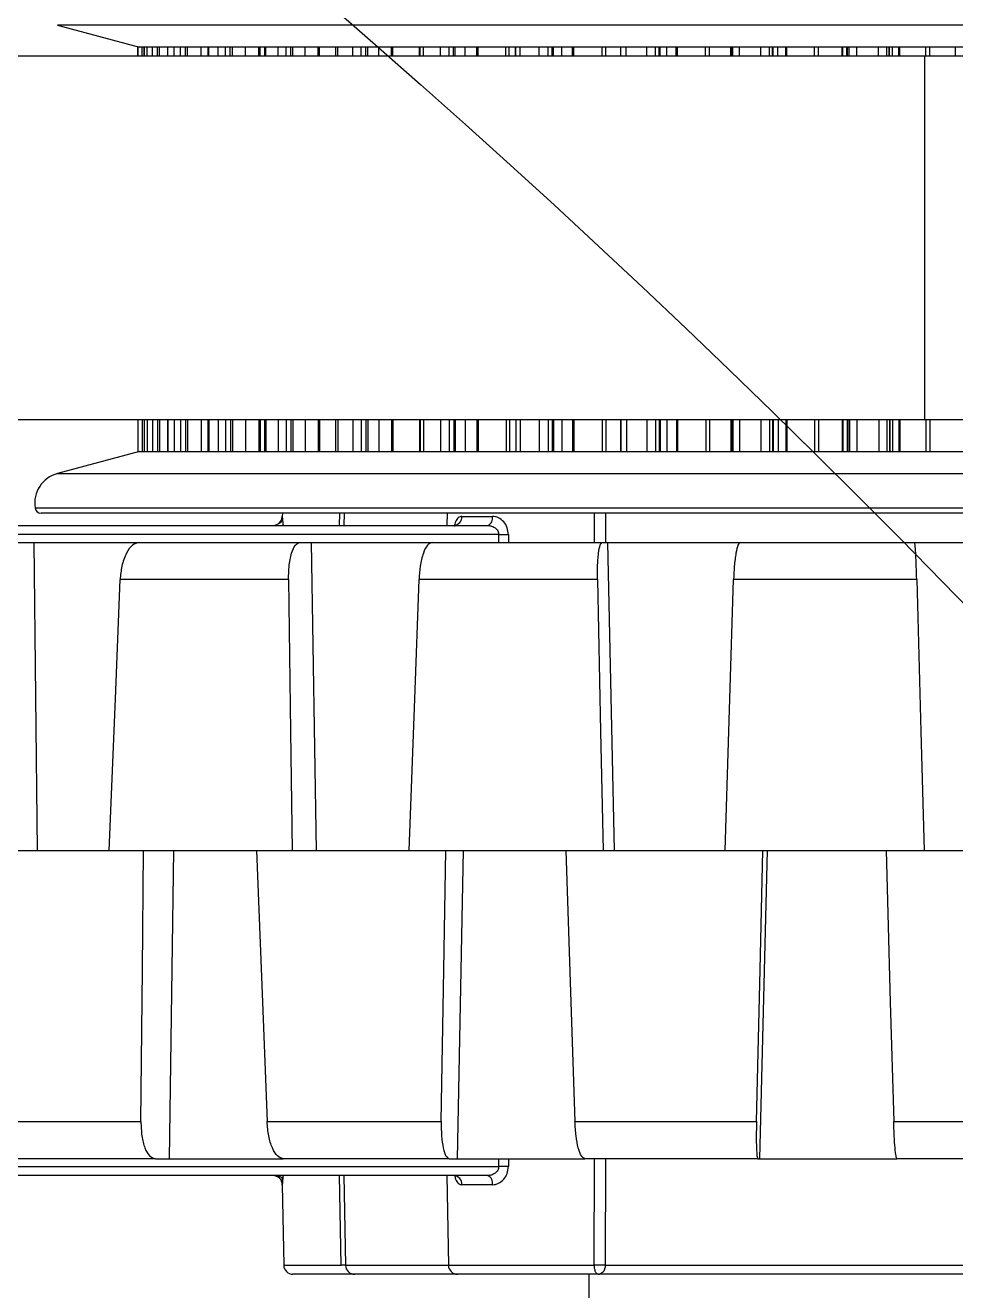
# Model space of a CAD drawing. Header units: inches. Extents: x 0 to 11, y 0 to 8.4.
# Drawn here: x 4.9812 to 5.1069, y 6.5711 to 6.7422 of the extents above; entities that cross this region are included whole.
import ezdxf

# ---------------------------------------------------------------- set-up
doc = ezdxf.new("R2010")
doc.units = ezdxf.units.IN
doc.header["$MEASUREMENT"] = 0
doc.layers.add('OBJ', color=50, linetype='Continuous')

msp = doc.modelspace()

# ---------------------------------------------------------------- linework, layer by layer
at = {"color": 7, "linetype": 'Continuous', "lineweight": 25}
for p, q in [((4.985518927716034, 6.742213996314884), (4.996586827808929, 6.739248361423085)), ((5.219613185011964, 6.742213996314884), (4.985518927716034, 6.742213996314884)), ((5.102747980478065, 6.738062993969019), (4.493569369830723, 6.738062993969021)), ((4.996386140310604, 6.739248361423085), (4.996386140310604, 6.738062993969019)), ((4.996592099204592, 6.739248361423085), (4.996386790932139, 6.739248361423085)), ((4.996386790932139, 6.738062993969019), (4.996386790932139, 6.739248361423085)), ((4.997224326521178, 6.739248361423085), (4.996592099204592, 6.739248361423085)), ((4.996964282934155, 6.738062993969019), (4.996964282934155, 6.739248361423085)), ((4.997224326521179, 6.739248361423085), (4.997224326521179, 6.738062993969019)), ((4.99723438968747, 6.739248361423085), (4.997224326521179, 6.739248361423085)), ((4.997646717756113, 6.739248361423085), (4.99723438968747, 6.739248361423085)), ((4.99723438968747, 6.738062993969019), (4.99723438968747, 6.739248361423085)), ((4.997952655236693, 6.739248361423085), (4.997646717756113, 6.739248361423085)), ((4.997646717756113, 6.738062993969019), (4.997646717756113, 6.739248361423085)), ((5.000448160328385, 6.739248361423085), (4.997952655236693, 6.739248361423085)), ((4.998376488423256, 6.738062993969019), (4.998376488423256, 6.739248361423085)), ((4.999015555322453, 6.738062993969019), (4.999015555322453, 6.739248361423085)), ((4.999311186055074, 6.738062993969019), (4.999311186055074, 6.739248361423085)), ((5.000392578948085, 6.739248361423085), (5.000392578948085, 6.738062993969019)), ((5.000440679785035, 6.739248361423085), (5.000392578948085, 6.739248361423085)), ((5.001286708151175, 6.739248361423085), (5.000440679785035, 6.739248361423085)), ((5.000440679785035, 6.738062993969019), (5.000440679785035, 6.739248361423085)), ((5.001686440702113, 6.739248361423085), (5.001286708151175, 6.739248361423085)), ((5.001286708151175, 6.738062993969019), (5.001286708151175, 6.739248361423085)), ((5.005864648963062, 6.739248361423085), (5.001686440702113, 6.739248361423085)), ((5.002152455612653, 6.738062993969019), (5.002152455612653, 6.739248361423085)), ((5.002813245140262, 6.738062993969019), (5.002813245140262, 6.739248361423085)), ((5.00310361973746, 6.738062993969019), (5.00310361973746, 6.739248361423085)), ((5.00491927677855, 6.738062993969019), (5.00491927677855, 6.739248361423085)), ((5.005850987107504, 6.739248361423085), (5.005850987107504, 6.738062993969019)), ((5.005964620958843, 6.739248361423085), (5.005850987107504, 6.739248361423085)), ((5.007225450746803, 6.739248361423085), (5.005964620958843, 6.739248361423085)), ((5.005964620958843, 6.738062993969019), (5.005964620958843, 6.739248361423085)), ((5.007710049003448, 6.739248361423085), (5.007225450746803, 6.739248361423085)), ((5.007225450746803, 6.738062993969019), (5.007225450746803, 6.739248361423085)), ((5.013477626165389, 6.739248361423085), (5.007710049003448, 6.739248361423085)), ((5.008207835634929, 6.738062993969019), (5.008207835634929, 6.739248361423085)), ((5.008875586844825, 6.738062993969019), (5.008875586844825, 6.739248361423085)), ((5.009154218817931, 6.738062993969019), (5.009154218817931, 6.739248361423085)), ((5.010906396186943, 6.738062993969019), (5.010906396186943, 6.739248361423085)), ((5.012715749006665, 6.738062993969019), (5.012715749006665, 6.739248361423085)), ((5.012900540740204, 6.738062993969019), (5.012900540740204, 6.739248361423085)), ((5.013477619180903, 6.739248361423085), (5.013477619180903, 6.738062993969019)), ((5.013682817491113, 6.739248361423085), (5.013477626165389, 6.739248361423085)), ((5.015330283846887, 6.739248361423085), (5.013682817491113, 6.739248361423085)), ((5.013682817491113, 6.738062993969019), (5.013682817491113, 6.739248361423085)), ((5.015888922684961, 6.739248361423085), (5.015330283846887, 6.739248361423085)), ((5.015330283846887, 6.738062993969019), (5.015330283846887, 6.739248361423085)), ((5.023117030604729, 6.739248361423085), (5.015888922684961, 6.739248361423085)), ((5.016407361306603, 6.738062993969019), (5.016407361306603, 6.739248361423085)), ((5.017067157740184, 6.738062993969019), (5.017067157740184, 6.739248361423085)), ((5.017327822911342, 6.738062993969019), (5.017327822911342, 6.739248361423085)), ((5.01897737986124, 6.738062993969019), (5.01897737986124, 6.739248361423085)), ((5.020754235236191, 6.738062993969019), (5.020754235236191, 6.739248361423085)), ((5.020942824093511, 6.738062993969019), (5.020942824093511, 6.739248361423085)), ((5.023102108810392, 6.739248361423085), (5.023102108810392, 6.738062993969019)), ((5.023422857625249, 6.739248361423085), (5.023117030604729, 6.739248361423085)), ((5.025420158872805, 6.739248361423085), (5.023422857625249, 6.739248361423085)), ((5.023422857625249, 6.738062993969019), (5.023422857625249, 6.739248361423085)), ((5.026040359223789, 6.739248361423085), (5.025420158872805, 6.739248361423085)), ((5.025420158872805, 6.738062993969019), (5.025420158872805, 6.739248361423085)), ((5.034567533914544, 6.739248361423086), (5.026040359223789, 6.739248361423085)), ((5.026567868773478, 6.738062993969019), (5.026567868773478, 6.739248361423085)), ((5.027204971668696, 6.738062993969019), (5.027204971668696, 6.739248361423085)), ((5.027441847208719, 6.738062993969019), (5.027441847208719, 6.739248361423085)), ((5.028951935363054, 6.738062993969019), (5.028951935363054, 6.739248361423085)), ((5.030656601280325, 6.738062993969019), (5.030656601280325, 6.739248361423085)), ((5.030844774497984, 6.738062993969019), (5.030844774497984, 6.739248361423085)), ((5.034440574230013, 6.738062993969019), (5.034440574230013, 6.739248361423085)), ((5.034509460801638, 6.739248361423086), (5.034509460801638, 6.738062993969019)), ((5.034967164959584, 6.739248361423086), (5.034567533914544, 6.739248361423086)), ((5.037269684689495, 6.739248361423086), (5.034967164959584, 6.739248361423086)), ((5.034967164959584, 6.738062993969019), (5.034967164959584, 6.739248361423086)), ((5.037937592302395, 6.739248361423086), (5.037269684689495, 6.739248361423086)), ((5.037269684689495, 6.738062993969019), (5.037269684689495, 6.739248361423086)), ((5.04757335077228, 6.739248361423086), (5.037937592302395, 6.739248361423086)), ((5.038462389088477, 6.738062993969019), (5.038462389088477, 6.739248361423086)), ((5.039062566619435, 6.738062993969019), (5.039062566619435, 6.739248361423086)), ((5.039270361120184, 6.738062993969019), (5.039270361120184, 6.739248361423086)), ((5.040607247604932, 6.738062993969019), (5.040607247604932, 6.739248361423085)), ((5.042201644644805, 6.738062993969019), (5.042201644644805, 6.739248361423085)), ((5.042385198744071, 6.738062993969019), (5.042385198744071, 6.739248361423085)), ((5.046135406579479, 6.738062993969019), (5.046135406579479, 6.739248361423085)), ((5.046586622984829, 6.738062993969019), (5.046586622984829, 6.739248361423085)), ((5.047444081317757, 6.739248361423086), (5.047444081317757, 6.738062993969019)), ((5.047445697522249, 6.738062993969019), (5.047445697522249, 6.739248361423086)), ((5.048057858744665, 6.739248361423086), (5.04757335077228, 6.739248361423086)), ((5.050614162470962, 6.739248361423086), (5.048057858744665, 6.739248361423086)), ((5.048057858744665, 6.738062993969019), (5.048057858744665, 6.739248361423086)), ((5.051314857393391, 6.739248361423086), (5.050614162470962, 6.739248361423086)), ((5.050614162470962, 6.738062993969019), (5.050614162470962, 6.739248361423086)), ((5.061843952720801, 6.739248361423086), (5.051314857393391, 6.739248361423086)), ((5.051825218322864, 6.738062993969019), (5.051825218322864, 6.739248361423086)), ((5.052375063515285, 6.738062993969019), (5.052375063515285, 6.739248361423086)), ((5.052549135190984, 6.738062993969019), (5.052549135190984, 6.739248361423086)), ((5.053682956171214, 6.738062993969019), (5.053682956171214, 6.739248361423086)), ((5.055131468138481, 6.738062993969019), (5.055131468138481, 6.739248361423086)), ((5.055306302824088, 6.738062993969019), (5.055306302824088, 6.739248361423086)), ((5.059127145316865, 6.738062993969019), (5.059127145316865, 6.739248361423085)), ((5.059620194261591, 6.738062993969019), (5.059620194261591, 6.739248361423085)), ((5.061599153266272, 6.739248361423086), (5.061599153266272, 6.738062993969019)), ((5.06164137458605, 6.738062993969019), (5.06164137458605, 6.739248361423086)), ((5.062402514513052, 6.739248361423086), (5.061843952720801, 6.739248361423086)), ((5.065155498634655, 6.739248361423086), (5.062402514513052, 6.739248361423086)), ((5.062402514513052, 6.738062993969019), (5.062402514513052, 6.739248361423086)), ((5.065873328499912, 6.739248361423086), (5.065155498634655, 6.739248361423086)), ((5.065155498634655, 6.738062993969019), (5.065155498634655, 6.739248361423086)), ((5.077060558094035, 6.739248361423086), (5.065873328499912, 6.739248361423086)), ((5.066357852952957, 6.738062993969019), (5.066357852952957, 6.739248361423086)), ((5.066845083173833, 6.738062993969019), (5.066845083173833, 6.739248361423086)), ((5.06698154355089, 6.738062993969019), (5.06698154355089, 6.739248361423086)), ((5.067886971339487, 6.738062993969019), (5.067886971339487, 6.739248361423086)), ((5.069157240870394, 6.738062993969019), (5.069157240870394, 6.739248361423086)), ((5.069319450624373, 6.738062993969019), (5.069319450624373, 6.739248361423086)), ((5.073125576466981, 6.738062993969019), (5.073125576466981, 6.739248361423085)), ((5.073649444052398, 6.738062993969019), (5.073649444052398, 6.739248361423085)), ((5.076526598617682, 6.738062993969019), (5.076526598617682, 6.739248361423086)), ((5.07660251049344, 6.738062993969019), (5.07660251049344, 6.739248361423086)), ((5.076655694318911, 6.738062993969019), (5.076655694318911, 6.739248361423086)), ((5.076787580335345, 6.738062993969019), (5.076787580335345, 6.739248361423086)), ((5.077680696358711, 6.739248361423086), (5.077060558094035, 6.739248361423086)), ((5.080568863759512, 6.739248361423086), (5.077680696358711, 6.739248361423086)), ((5.077680696358711, 6.738062993969019), (5.077680696358711, 6.739248361423086)), ((5.081287793434583, 6.739248361423086), (5.080568863759512, 6.739248361423086)), ((5.080568863759512, 6.738062993969019), (5.080568863759512, 6.739248361423086)), ((5.09288325307263, 6.739248361423086), (5.081287793434583, 6.739248361423086)), ((5.081735657935573, 6.738062993969019), (5.081735657935573, 6.739248361423086)), ((5.082149389266893, 6.738062993969019), (5.082149389266893, 6.739248361423086)), ((5.08224519004598, 6.738062993969019), (5.08224519004598, 6.739248361423086)), ((5.082901998882321, 6.738062993969019), (5.082901998882321, 6.739248361423086)), ((5.083965650254605, 6.738062993969019), (5.083965650254605, 6.739248361423085)), ((5.084111611579094, 6.738062993969019), (5.084111611579094, 6.739248361423085)), ((5.087817998209644, 6.738062993969019), (5.087817998209644, 6.739248361423085)), ((5.088360982099559, 6.738062993969019), (5.088360982099559, 6.739248361423085)), ((5.091581753579733, 6.738062993969019), (5.091581753579733, 6.739248361423085)), ((5.091682603114295, 6.738062993969019), (5.091682603114295, 6.739248361423085)), ((5.092231449354484, 6.738062993969019), (5.092231449354484, 6.739248361423085)), ((5.092315073095299, 6.738062993969019), (5.092315073095299, 6.739248361423086)), ((5.092317996659832, 6.738062993969019), (5.092317996659832, 6.739248361423086)), ((5.092545973562047, 6.738062993969019), (5.092545973562047, 6.739248361423086)), ((5.093551114945644, 6.739248361423086), (5.09288325307263, 6.739248361423086)), ((5.096509948738463, 6.739248361423086), (5.093551114945644, 6.739248361423086)), ((5.093551114945644, 6.738062993969019), (5.093551114945644, 6.739248361423086)), ((5.097213918522404, 6.739248361423086), (5.096509948738463, 6.739248361423086)), ((5.096509948738463, 6.738062993969019), (5.096509948738463, 6.739248361423086)), ((5.108958584796979, 6.739248361423085), (5.097213918522404, 6.739248361423086)), ((5.097615118518457, 6.738062993969019), (5.097615118518457, 6.739248361423086)), ((5.097946108885952, 6.738062993969019), (5.097946108885952, 6.739248361423085)), ((5.097999110035969, 6.738062993969019), (5.097999110035969, 6.739248361423085)), ((5.098392627895995, 6.738062993969019), (5.098392627895995, 6.739248361423085)), ((5.099225900895629, 6.738062993969019), (5.099225900895629, 6.739248361423085)), ((5.099352353255832, 6.738062993969019), (5.099352353255832, 6.739248361423085)), ((5.102747980478065, 6.688850395543823), (5.102747980478065, 6.738062993969019)), ((5.224067806709238, 6.738062993969018), (5.102747980478065, 6.738062993969019)), ((5.102876206121619, 6.738062993969019), (5.102876206121619, 6.739248361423085)), ((5.103426176953183, 6.738062993969019), (5.103426176953183, 6.739248361423085)), ((5.106918618635544, 6.738062993969019), (5.106918618635544, 6.739248361423085)), ((5.102747980478065, 6.688850395543823), (4.493569369830723, 6.688850395543824)), ((4.996386140042602, 6.688850395543823), (4.996386140042602, 6.684581694756418)), ((4.996386822502036, 6.688850395543823), (4.996386822502036, 6.684581694756418)), ((4.996964403950136, 6.688850395543823), (4.996964403950136, 6.684581694756418)), ((4.997225446800184, 6.688850395543823), (4.997225446800184, 6.684581694756418)), ((4.997235523419634, 6.688850395543823), (4.997235523419634, 6.684581694756418)), ((4.997648098484366, 6.688850395543823), (4.997648098484366, 6.684581694756418)), ((4.998377950368958, 6.688850395543823), (4.998377950368958, 6.684581694756418)), ((4.99901703352959, 6.688850395543823), (4.99901703352959, 6.684581694756418)), ((4.99931266315993, 6.688850395543823), (4.99931266315993, 6.684581694756418)), ((5.000395009724398, 6.688850395543823), (5.000395009724398, 6.684581694756418)), ((5.000443139748184, 6.688850395543823), (5.000443139748184, 6.684581694756418)), ((5.001289407188611, 6.688850395543823), (5.001289407188611, 6.684581694756418)), ((5.002155225824637, 6.688850395543823), (5.002155225824637, 6.684581694756418)), ((5.002816023432122, 6.688850395543823), (5.002816023432122, 6.684581694756418)), ((5.003106393238657, 6.688850395543823), (5.003106393238657, 6.684581694756418)), ((5.00492202592877, 6.688850395543823), (5.00492202592877, 6.684581694756418)), ((5.005854674075613, 6.688850395543823), (5.005854674075613, 6.684581694756418)), ((5.005968352195481, 6.688850395543823), (5.005968352195481, 6.684581694756418)), ((5.007229407795397, 6.688850395543823), (5.007229407795397, 6.684581694756418)), ((5.008211852225251, 6.688850395543823), (5.008211852225251, 6.684581694756418)), ((5.008879603152974, 6.688850395543823), (5.008879603152974, 6.684581694756418)), ((5.009158226754048, 6.688850395543823), (5.009158226754048, 6.684581694756418)), ((5.010910357315849, 6.688850395543823), (5.010910357315849, 6.684581694756418)), ((5.012719703204291, 6.688850395543823), (5.012719703204291, 6.684581694756418)), ((5.012904498240069, 6.688850395543823), (5.012904498240069, 6.684581694756418)), ((5.013482479974044, 6.688850395543823), (5.013482479974044, 6.684581694756418)), ((5.013687736645591, 6.688850395543823), (5.013687736645591, 6.684581694756418)), ((5.015335410506726, 6.688850395543823), (5.015335410506726, 6.684581694756418)), ((5.016412534545285, 6.688850395543823), (5.016412534545285, 6.684581694756418)), ((5.017072322340946, 6.688850395543823), (5.017072322340946, 6.684581694756418)), ((5.017332975745722, 6.688850395543823), (5.017332975745722, 6.684581694756418)), ((5.018982464477769, 6.688850395543823), (5.018982464477769, 6.684581694756418)), ((5.020759290349449, 6.688850395543823), (5.020759290349449, 6.684581694756418)), ((5.020947880158883, 6.688850395543823), (5.020947880158883, 6.684581694756418)), ((5.023108034840494, 6.688850395543823), (5.023108034840494, 6.684581694756418)), ((5.023428854805798, 6.688850395543823), (5.023428854805798, 6.684581694756418)), ((5.025426340616792, 6.688850395543823), (5.025426340616792, 6.684581694756418)), ((5.02657408309293, 6.688850395543823), (5.02657408309293, 6.684581694756418)), ((5.027211169187439, 6.688850395543823), (5.027211169187439, 6.684581694756418)), ((5.027448029829572, 6.688850395543823), (5.027448029829572, 6.684581694756418)), ((5.028958029879289, 6.688850395543823), (5.028958029879289, 6.684581694756418)), ((5.030662644380349, 6.688850395543823), (5.030662644380349, 6.684581694756418)), ((5.030850816178732, 6.688850395543823), (5.030850816178732, 6.684581694756418)), ((5.034446725543855, 6.688850395543823), (5.034446725543855, 6.684581694756418)), ((5.034516319684993, 6.688850395543823), (5.034516319684993, 6.684581694756418)), ((5.034974106193114, 6.688850395543823), (5.034974106193114, 6.684581694756418)), ((5.037276783421698, 6.688850395543823), (5.037276783421698, 6.684581694756418)), ((5.038469505665084, 6.688850395543823), (5.038469505665084, 6.684581694756418)), ((5.039069658607843, 6.688850395543823), (5.039069658607843, 6.684581694756418)), ((5.039277435411989, 6.688850395543823), (5.039277435411989, 6.684581694756418)), ((5.040614215873463, 6.688850395543823), (5.040614215873463, 6.684581694756418)), ((5.042208540732742, 6.688850395543823), (5.042208540732742, 6.684581694756418)), ((5.042392091073041, 6.688850395543823), (5.042392091073041, 6.684581694756418)), ((5.046142362304179, 6.688850395543823), (5.046142362304179, 6.684581694756418)), ((5.046593605121767, 6.688850395543823), (5.046593605121767, 6.684581694756418)), ((5.047451716256607, 6.688850395543823), (5.047451716256607, 6.684581694756418)), ((5.047453339942532, 6.688850395543823), (5.047453339942532, 6.684581694756418)), ((5.048065588969502, 6.688850395543823), (5.048065588969502, 6.684581694756418)), ((5.050622019611448, 6.688850395543823), (5.050622019611448, 6.684581694756418)), ((5.051833078178079, 6.688850395543823), (5.051833078178079, 6.684581694756418)), ((5.05238289154407, 6.688850395543823), (5.05238289154407, 6.684581694756418)), ((5.052556943119765, 6.688850395543823), (5.052556943119765, 6.684581694756418)), ((5.053690642526451, 6.688850395543823), (5.053690642526451, 6.684581694756418)), ((5.055139063161135, 6.688850395543823), (5.055139063161135, 6.684581694756418)), ((5.055313891832056, 6.688850395543823), (5.055313891832056, 6.684581694756418)), ((5.059134750067039, 6.688850395543823), (5.059134750067039, 6.684581694756418)), ((5.059627819480516, 6.688850395543823), (5.059627819480516, 6.684581694756418)), ((5.061607382591343, 6.688850395543823), (5.061607382591343, 6.684581694756418)), ((5.061649641955484, 6.688850395543823), (5.061649641955484, 6.684581694756418)), ((5.062410861042761, 6.688850395543823), (5.062410861042761, 6.684581694756418)), ((5.065163938661902, 6.688850395543823), (5.065163938661902, 6.684581694756418)), ((5.066366280504615, 6.688850395543823), (5.066366280504615, 6.684581694756418)), ((5.066853472371781, 6.688850395543823), (5.066853472371781, 6.684581694756418)), ((5.066989910694432, 6.688850395543823), (5.066989910694432, 6.684581694756418)), ((5.067895204074969, 6.688850395543823), (5.067895204074969, 6.684581694756418)), ((5.069165365161521, 6.688850395543823), (5.069165365161521, 6.684581694756418)), ((5.069327566779452, 6.688850395543823), (5.069327566779452, 6.684581694756418)), ((5.073133660359091, 6.688850395543823), (5.073133660359091, 6.684581694756418)), ((5.073657542012532, 6.688850395543823), (5.073657542012532, 6.684581694756418)), ((5.076534908314668, 6.688850395543823), (5.076534908314668, 6.684581694756418)), ((5.076610834721029, 6.688850395543823), (5.076610834721029, 6.684581694756418)), ((5.076664346972581, 6.688850395543823), (5.076664346972581, 6.684581694756418)), ((5.076796287968572, 6.688850395543823), (5.076796287968572, 6.684581694756418)), ((5.077689472739622, 6.688850395543823), (5.077689472739622, 6.684581694756418)), ((5.080577698131272, 6.688850395543823), (5.080577698131272, 6.684581694756418)), ((5.081744464920108, 6.688850395543823), (5.081744464920108, 6.684581694756418)), ((5.082158152227198, 6.688850395543823), (5.082158152227198, 6.684581694756418)), ((5.082253929490139, 6.688850395543823), (5.082253929490139, 6.684581694756418)), ((5.082910594086354, 6.688850395543823), (5.082910594086354, 6.684581694756418)), ((5.083974122324979, 6.688850395543823), (5.083974122324979, 6.684581694756418)), ((5.084120073573805, 6.688850395543823), (5.084120073573805, 6.684581694756418)), ((5.08782638065691, 6.688850395543823), (5.08782638065691, 6.684581694756418)), ((5.088369371899866, 6.688850395543823), (5.088369371899866, 6.684581694756418)), ((5.091590316734461, 6.688850395543823), (5.091590316734461, 6.684581694756418)), ((5.091691179686977, 6.688850395543823), (5.091691179686977, 6.684581694756418)), ((5.092240170897129, 6.688850395543823), (5.092240170897129, 6.684581694756418)), ((5.092326897322539, 6.688850395543823), (5.092326897322539, 6.684581694756418)), ((5.092554926938941, 6.688850395543823), (5.092554926938941, 6.684581694756418)), ((5.093560125121924, 6.688850395543823), (5.093560125121924, 6.684581694756418)), ((5.096518980103481, 6.688850395543823), (5.096518980103481, 6.684581694756418)), ((5.097624108196404, 6.688850395543823), (5.097624108196404, 6.684581694756418)), ((5.097955049852573, 6.688850395543823), (5.097955049852573, 6.684581694756418)), ((5.098008026550016, 6.688850395543823), (5.098008026550016, 6.684581694756418)), ((5.098401393559938, 6.688850395543823), (5.098401393559938, 6.684581694756418)), ((5.099234531487213, 6.688850395543823), (5.099234531487213, 6.684581694756418)), ((5.099360972057212, 6.688850395543823), (5.099360972057212, 6.684581694756418)), ((5.224067806709238, 6.688850395543822), (5.102747980478065, 6.688850395543823)), ((5.102884699868035, 6.688850395543823), (5.102884699868035, 6.684581694756418)), ((5.103434671173403, 6.688850395543823), (5.103434671173403, 6.684581694756418)), ((4.996586827540925, 6.684581694756418), (4.98551892744803, 6.681616059864618)), ((4.996386822502036, 6.684581694756418), (4.996592188773389, 6.684581694756418)), ((4.996592188773389, 6.684581694756418), (4.997225446800184, 6.684581694756418)), ((4.997225446800184, 6.684581694756418), (4.997235523419634, 6.684581694756418)), ((4.997235523419634, 6.684581694756418), (4.997648098484366, 6.684581694756418)), ((4.997648098484366, 6.684581694756418), (4.997954090745638, 6.684581694756418)), ((4.997954090745638, 6.684581694756418), (5.000450559786069, 6.684581694756418)), ((5.000395009724398, 6.684581694756418), (5.000443139748184, 6.684581694756418)), ((5.000443139748184, 6.684581694756418), (5.001289407188611, 6.684581694756418)), ((5.001289407188611, 6.684581694756418), (5.00168919007832, 6.684581694756418)), ((5.00168919007832, 6.684581694756418), (5.005868320276768, 6.684581694756418)), ((5.005854674075613, 6.684581694756418), (5.005968352195481, 6.684581694756418)), ((5.005968352195481, 6.684581694756418), (5.007229407795397, 6.684581694756418)), ((5.007229407795397, 6.684581694756418), (5.00771405082441, 6.684581694756418)), ((5.00771405082441, 6.684581694756418), (5.013482487318047, 6.684581694756418)), ((5.013482487318047, 6.684581694756418), (5.013687736645591, 6.684581694756418)), ((5.013687736645591, 6.684581694756418), (5.015335410506726, 6.684581694756418)), ((5.015335410506726, 6.684581694756418), (5.015894087550623, 6.684581694756418)), ((5.015894087550623, 6.684581694756418), (5.023122973000236, 6.684581694756418)), ((5.023122973000236, 6.684581694756418), (5.023428854805798, 6.684581694756418)), ((5.023428854805798, 6.684581694756418), (5.025426340616792, 6.684581694756418)), ((5.025426340616792, 6.684581694756418), (5.026046571753598, 6.684581694756418)), ((5.026046571753598, 6.684581694756418), (5.034574424803616, 6.684581694756418)), ((5.034574424803616, 6.684581694756418), (5.034974106193114, 6.684581694756418)), ((5.034974106193114, 6.684581694756418), (5.037276783421698, 6.684581694756418)), ((5.037276783421698, 6.684581694756418), (5.037944713712718, 6.684581694756418)), ((5.037944713712718, 6.684581694756418), (5.047581036217856, 6.684581694756418)), ((5.047581036217856, 6.684581694756418), (5.048065588969502, 6.684581694756418)), ((5.048065588969502, 6.684581694756418), (5.050622019611448, 6.684581694756418)), ((5.050622019611448, 6.684581694756418), (5.051322728597702, 6.684581694756418)), ((5.051322728597702, 6.684581694756418), (5.06185226103674, 6.684581694756418)), ((5.06185226103674, 6.684581694756418), (5.062410861042761, 6.684581694756418)), ((5.062410861042761, 6.684581694756418), (5.065163938661902, 6.684581694756418)), ((5.065163938661902, 6.684581694756418), (5.065881773662523, 6.684581694756418)), ((5.065881773662523, 6.684581694756418), (5.077069303680302, 6.684581694756418)), ((5.077069303680302, 6.684581694756418), (5.077689472739622, 6.684581694756418)), ((5.077689472739622, 6.684581694756418), (5.080577698131272, 6.684581694756418)), ((5.080577698131272, 6.684581694756418), (5.081296623898534, 6.684581694756418)), ((5.081296623898534, 6.684581694756418), (5.092892240561291, 6.684581694756418)), ((5.092892240561291, 6.684581694756418), (5.093560125121924, 6.684581694756418)), ((5.093560125121924, 6.684581694756418), (5.096518980103481, 6.684581694756418)), ((5.096518980103481, 6.684581694756418), (5.097222937023733, 6.684581694756418)), ((5.097222937023733, 6.684581694756418), (5.108967613416403, 6.684581694756418)), ((4.98551892744803, 6.681616059864618), (5.222866685970506, 6.681616059864618)), ((4.98247966797875, 6.676954276215085), (5.225905945439785, 6.676954276215085)), ((5.2217705253874, 6.676248361423084), (4.983303202410192, 6.676248361423085)), ((5.015910939912503, 6.676248361423084), (5.015903273581285, 6.675809157601717)), ((5.023634965853145, 6.674581694756421), (5.023663626705138, 6.676248361423085)), ((5.024260027379941, 6.676248361423085), (5.024230935605059, 6.67458169475642)), ((5.038174912266528, 6.676248361423085), (5.038145820491647, 6.674581694756421)), ((5.040169606011497, 6.675809879248374), (5.044313772207633, 6.675809879248375)), ((5.058101868552594, 6.672290028089755), (5.058094979228032, 6.676248361423085)), ((5.059567371310862, 6.676248361423085), (5.059569869635275, 6.672290028089755)), ((4.975680232380767, 6.674581694756422), (5.043688268039032, 6.674581694756421)), ((5.045158930594932, 6.673353354347228), (4.976637473459928, 6.673353354347229)), ((5.045164096781865, 6.672290028089756), (5.045158930594932, 6.673353354347228)), ((5.04646969794663, 6.673353198429989), (5.046473876865257, 6.672290028089756)), ((4.980012510078423, 6.672290028089756), (4.982317990934274, 6.672290028089756)), ((4.982317990934274, 6.672290028089756), (4.982757719057866, 6.630623361423089)), ((4.982317990934274, 6.672290028089756), (4.996586212399053, 6.672290028089756)), ((4.996586212399053, 6.672290028089756), (5.018273707656985, 6.672290028089756)), ((5.018273707656985, 6.672290028089756), (5.019805053347258, 6.672290028089756)), ((5.019805053347258, 6.672290028089756), (5.020494933101035, 6.630623361423089)), ((5.019805053347258, 6.672290028089756), (5.036154497872497, 6.672290028089756)), ((5.036154497872497, 6.672290028089756), (5.059145513583087, 6.672290028089756)), ((5.059145513583087, 6.672290028089756), (5.059856194943883, 6.672290028089756)), ((5.059856194943883, 6.672290028089756), (5.060775264680622, 6.630623361423089)), ((5.059856194943883, 6.672290028089756), (5.077790092930899, 6.672290028089756)), ((5.077790092930899, 6.672290028089756), (5.101386058715797, 6.672290028089756)), ((5.101386058715797, 6.672290028089756), (5.120096344424835, 6.672290028089756)), ((5.016749136464751, 6.667263462968414), (4.993987205273836, 6.667263462968414)), ((5.058510226493689, 6.667263462968414), (5.0343801961979, 6.667263462968414)), ((5.101659358605978, 6.667263462968414), (5.076894407965466, 6.667263462968414)), ((4.977862685957818, 6.630623361423089), (4.992517623104787, 6.630623361423089)), ((4.992517623104787, 6.630623361423089), (4.99714577466457, 6.630623361423115)), ((4.99714577466457, 6.630623361423115), (5.012436780780389, 6.630623361423089)), ((5.000667577388072, 6.588956694756423), (5.001234538786046, 6.630623361423089)), ((5.012436780780389, 6.630623361423089), (5.01724355592196, 6.630623361423089)), ((5.01724355592196, 6.630623361423089), (5.033054257217127, 6.630623361423089)), ((5.033054257217127, 6.630623361423089), (5.038003073479222, 6.630623361423131)), ((5.038003073479222, 6.630623361423131), (5.054213140970116, 6.630623361423089)), ((5.039584771064236, 6.588956694756423), (5.040392318772328, 6.630623361423089)), ((5.054213140970116, 6.630623361423089), (5.05926633487283, 6.630623361423089)), ((5.05926633487283, 6.630623361423089), (5.075752400157942, 6.630623361423089)), ((5.075752400157942, 6.630623361423089), (5.080871513844448, 6.63062336142313)), ((5.080465047210231, 6.588956694756422), (5.08148864429997, 6.630623361423089)), ((5.080871513844448, 6.63062336142313), (5.097508108012396, 6.630623361423089)), ((5.097508108012396, 6.630623361423089), (5.102654181936559, 6.630623361423089)), ((5.102654181936559, 6.630623361423089), (5.119314690460278, 6.630623361423089)), ((4.974973261144924, 6.593983259877766), (4.996788350905524, 6.593983259877766)), ((5.013839880573621, 6.593983259877766), (5.037375421154458, 6.593983259877766)), ((5.055451827942164, 6.593983259877766), (5.079992703852245, 6.593983259877766)), ((5.09854474528642, 6.593983259877765), (5.1233452944295, 6.593983259877765)), ((4.976637473459927, 6.587893368498949), (5.045158930594932, 6.587893368498947)), ((4.998741836087966, 6.588956694756423), (4.977956488317333, 6.588956694756423)), ((4.998741836087966, 6.588956694756423), (5.000667577388072, 6.588956694756423)), ((5.000667577388072, 6.588956694756423), (5.016034887638099, 6.588956694756422)), ((5.03845947544915, 6.588956694756423), (5.016034887638099, 6.588956694756423)), ((5.03845947544915, 6.588956694756423), (5.039584771064236, 6.588956694756423)), ((5.039584771064236, 6.588956694756423), (5.056791920719784, 6.588956694756422)), ((5.045158930594932, 6.587893368498947), (5.045164112491121, 6.588956694756422)), ((5.046473856927963, 6.588956694756422), (5.046469697946629, 6.587893524416187)), ((5.080174388818, 6.588956694756422), (5.056791920719784, 6.588956694756423)), ((5.058076811457513, 6.574559879248374), (5.058101424570156, 6.588956694756422)), ((5.059570237203892, 6.588956694756422), (5.059560783003954, 6.574559879248374)), ((5.080174388818, 6.588956694756422), (5.080465047210231, 6.588956694756422)), ((5.080465047210231, 6.588956694756422), (5.098989205736251, 6.588956694756422)), ((5.122619089660572, 6.588956694756422), (5.098989205736251, 6.588956694756422)), ((5.043688268039032, 6.586665028089755), (4.975731819682501, 6.586665028089755)), ((5.023843132180722, 6.574559879248374), (5.023634956993437, 6.586665028089755)), ((5.024230935605059, 6.586665028089754), (5.024442231764051, 6.574559879248374)), ((5.038145820491646, 6.586665028089755), (5.038357116650639, 6.574559879248374)), ((5.015903273406174, 6.58543757527657), (5.016093144296615, 6.574559879248374)), ((5.044313772207633, 6.585436843597801), (5.040169606011496, 6.585436843597801)), ((5.016093144296615, 6.574559879248374), (5.023843132180722, 6.574559879248374)), ((5.024442231764051, 6.574559879248374), (5.038357116650639, 6.574559879248374)), ((5.038357116650639, 6.574559879248374), (5.058076811457513, 6.574559879248374)), ((5.059560783003954, 6.574559879248374), (5.114114223627905, 6.574559879248374)), ((5.025692041382998, 6.573331694756421), (5.017342953915561, 6.573331694756421)), ((5.039606926269585, 6.573331694756421), (5.025692041382998, 6.573331694756421)), ((5.058616627817621, 6.573331694756421), (5.039606926269585, 6.573331694756421)), ((5.057317806787843, 6.573331694756421), (5.057317806787843, 6.565519194756432)), ((5.058616627817621, 6.573331694756421), (5.058796888433391, 6.573349227870341)), ((5.115940520225498, 6.573331694756421), (5.058616627817621, 6.573331694756421))]:
    msp.add_line(p, q, dxfattribs=at)
at = {"color": 7, "linetype": 'Continuous', "lineweight": 25, "flags": 128}
for points in [[(5.014653478637574, 6.67458169475642), (5.014894666247938, 6.674605184047636), (5.015109187542555, 6.674667723394994)], [(4.992517623104787, 6.630623361423089), (4.993340351790607, 6.651141836045356), (4.993987205273836, 6.667263462968414)], [(5.016749136464751, 6.667263462968414), (5.01702585310915, 6.64674502398312), (5.01724355592196, 6.630623361423089)], [(5.033054257217127, 6.630623361423089), (5.033796625577406, 6.651141836045345), (5.0343801961979, 6.667263462968414)], [(5.058510226493689, 6.667263462968414), (5.058933573486092, 6.64674502398312), (5.05926633487283, 6.630623361423089)], [(5.075752400157942, 6.630623361423089), (5.07639185170571, 6.65114183604536), (5.076894407965466, 6.667263462968414)], [(5.101659358605978, 6.667263462968414), (5.102216472762242, 6.64674502398312), (5.102654181936559, 6.630623361423089)], [(4.996788350905524, 6.593983259877766), (4.996988309330262, 6.614501698997534), (4.99714577466457, 6.630623361423115)], [(5.012436780780389, 6.630623361423089), (5.01322231851843, 6.610104886664479), (5.013839880573621, 6.593983259877766)], [(5.037375421154458, 6.593983259877766), (5.037726790038944, 6.614501698997561), (5.038003073479222, 6.630623361423131)], [(5.054213140970116, 6.630623361423089), (5.054906690093431, 6.610104886664479), (5.055451827942164, 6.593983259877766)], [(5.079992703852245, 6.593983259877766), (5.080484807030725, 6.614501698997555), (5.080871513844448, 6.63062336142313)], [(5.097508108012396, 6.630623361423089), (5.098088595381826, 6.610104886664479), (5.09854474528642, 6.593983259877765)]]:
    msp.add_lwpolyline(points, dxfattribs=at)
at = {"color": 7, "linetype": 'Continuous', "lineweight": 25}
for centre, radius, start, end in [((4.986597340135957, 6.677591368921747), 0.004166666666666985, 104.9999999999986, 188.7951538196813), ((4.983303202410192, 6.677081694756418), 0.0008333333333334636, 188.7951538197333, 270.0000000000008), ((5.014653478444865, 6.675831694705265), 0.001250000000134919, 294.2135906305262, 359.0000023452379), ((5.039014198775237, 6.675734423429827), 0.00115786849950835, 275.4006123944974, 3.736491557878985), ((5.043231219398031, 6.675587840122938), 0.001105089118036963, 294.4302591487162, 11.59100778886937), ((5.045820440622427, 6.724856380008504), 0.05150727373665333, 269.2641277250636, 270.7222414811876), ((5.04582044062246, 6.536390342844872), 0.05150727372945389, 89.27775851875074, 90.73587227507659), ((5.014653478543963, 6.58541502818955), 0.001249999900203492, 0.9999955048328368, 89.99999570921257), ((5.039014198775237, 6.585512299416347), 0.001157868499510034, 356.2635084421628, 84.5993876055117), ((5.043231219398028, 6.585658882723236), 0.001105089118039682, 348.4089922112495, 65.56974085119687), ((5.017342953915561, 6.574581694756421), 0.001250000000000223, 180.9999999999845, 270.0000000000008), ((5.024566852476937, 6.526659125647672), 0.04790622054161997, 90.14915712460592, 90.86560149103134), ((5.025692041382998, 6.574581694756421), 0.001250000000001111, 180.9999999999838, 270.0000000000008), ((5.039606926269585, 6.574581694756421), 0.001250000000000223, 180.9999999999845, 270.0000000000008), ((5.058818797230733, 6.52364819186943), 0.05091709393375669, 89.16503172593627, 90.83496827406273)]:
    msp.add_arc(centre, radius, start, end, dxfattribs=at)
for points, knots in [([(5.015931356622406, 6.675626924138105), (5.015919563978752, 6.675507809951896), (5.015901656910435, 6.675326935676974), (5.015801022907289, 6.675120165011196), (5.015651340112064, 6.67493754728538), (5.015395990274613, 6.674770454306694), (5.015133733646377, 6.674678095549543), (5.014995241990652, 6.674629323027435)], [0, 0, 0, 0, 0.2019127286311949, 0.3066034328165591, 0.4210770870204112, 0.69428420820145, 1, 1, 1, 1]), ([(5.015931858999092, 6.675623330129496), (5.015923823633907, 6.6756762534436), (5.015907168818396, 6.675785947030938), (5.015904611543935, 6.675801717485706), (5.015903288064838, 6.675809879248374)], [0, 0, 0, 0, 0.4824649771149784, 1, 1, 1, 1]), ([(5.016046203874552, 6.674581694756421), (5.016033337336695, 6.674749582796433), (5.015999564038154, 6.675190271112103), (5.015947764593362, 6.675518656576536), (5.01593245951338, 6.675619378188878), (5.015931858999091, 6.675623330129497)], [0, 0, 0, 0, 0.3715742042491603, 0.9753429142836401, 1, 1, 1, 1]), ([(5.040169606011497, 6.675809879248374), (5.040085278227563, 6.675800133911745), (5.03991476033625, 6.67578042801916), (5.039615206248977, 6.675570514299504), (5.03932772469461, 6.675161908049225), (5.039211826133205, 6.674667795408889), (5.03916098139671, 6.674451028033247)], [0, 0, 0, 0, 0.1786319191737794, 0.3612088063791794, 0.7197620960861422, 1, 1, 1, 1]), ([(5.04646969794663, 6.673353198429989), (5.046434236936829, 6.673669370261857), (5.046363500836533, 6.674300056261375), (5.045858448260407, 6.675110558475479), (5.045262269671253, 6.675574481938095), (5.044725729103785, 6.675780808956417), (5.044450450010424, 6.675800234395555), (5.044313772207633, 6.675809879248375)], [0, 0, 0, 0, 0.2504819077698739, 0.4996505584633946, 0.7491922346139013, 0.8754723655991427, 1, 1, 1, 1]), ([(5.043688268039032, 6.674581694756421), (5.043859243100666, 6.674564672363224), (5.044141281764984, 6.674536592402351), (5.044460929715542, 6.674383799263053), (5.044754334139053, 6.674191497325099), (5.044987480155069, 6.673945432530897), (5.045137349263036, 6.673618142980761), (5.045151898607855, 6.673439632166326), (5.045158930594932, 6.673353354347228)], [0, 0, 0, 0, 0.2497227208696769, 0.4119399751669143, 0.499726400272536, 0.7485949500896314, 0.8784909503378303, 1, 1, 1, 1]), ([(4.996586212399053, 6.672290028089756), (4.996266643958221, 6.672215529342794), (4.995627721800735, 6.672066581906011), (4.994911187647225, 6.671080447596728), (4.994466307117547, 6.67002899015497), (4.994128117658577, 6.668852374433143), (4.994042413880099, 6.667885988714489), (4.993987205273836, 6.667263462968414)], [0, 0, 0, 0, 0.2498545218868213, 0.4995411617170837, 0.6366718540796167, 0.7659515028597303, 1, 1, 1, 1]), ([(5.016749136464751, 6.667263462968414), (5.016759510594254, 6.667863886775472), (5.016775926562957, 6.66881399429275), (5.016949937168771, 6.669999138337163), (5.017205917291927, 6.67107274834031), (5.017646660797828, 6.672067003580359), (5.018064704231105, 6.67221569092366), (5.018273707656985, 6.672290028089756)], [0, 0, 0, 0, 0.2258044907961441, 0.3573118547573612, 0.5009271414486856, 0.75048540678508, 1, 1, 1, 1]), ([(5.036154497872497, 6.672290028089756), (5.035941509513236, 6.672215529342795), (5.035515675905691, 6.672066581906012), (5.035030496352261, 6.671080447596837), (5.034724581660216, 6.670028990155334), (5.034488956350273, 6.668852374433595), (5.034422807757141, 6.667885988714746), (5.0343801961979, 6.667263462968414)], [0, 0, 0, 0, 0.2498545218870694, 0.499541161717602, 0.6366718540076909, 0.7659515027636746, 1, 1, 1, 1]), ([(5.058510226493689, 6.667263462968414), (5.058506261977702, 6.667863886775522), (5.058499988548172, 6.668813994292839), (5.058563913833679, 6.669999138337234), (5.058667552198636, 6.671072748340334), (5.058857685494479, 6.672067003580358), (5.059049576484121, 6.67221569092366), (5.059145513583087, 6.672290028089756)], [0, 0, 0, 0, 0.2258044908150247, 0.3573118547714791, 0.5009271414485982, 0.7504854067850087, 1, 1, 1, 1]), ([(5.077790092930899, 6.672290028089757), (5.077690156196733, 6.672215529342795), (5.077490349877812, 6.672066581906013), (5.077251266859611, 6.671080447596905), (5.077093613068278, 6.670028990155564), (5.076967711263231, 6.668852374433881), (5.076923127746999, 6.667885988714909), (5.076894407965466, 6.667263462968414)], [0, 0, 0, 0, 0.2498545218872547, 0.4995411617179276, 0.6366718539620458, 0.7659515027027332, 1, 1, 1, 1]), ([(5.101659358605978, 6.667263462968414), (5.101641175904311, 6.667863886775471), (5.101612403691523, 6.668813994292748), (5.101564301319259, 6.669999138337162), (5.101512448926753, 6.67107274834031), (5.101446194908556, 6.672067003580358), (5.101406102943947, 6.67221569092366), (5.101386058715797, 6.672290028089756)], [0, 0, 0, 0, 0.2258044907957567, 0.3573118547570479, 0.5009271414486537, 0.7504854067850429, 1, 1, 1, 1]), ([(4.996788350905524, 6.593983259877766), (4.996811681483917, 6.593318954258526), (4.996858330017132, 6.591990702458484), (4.99730134585845, 6.590336631852761), (4.997949141427357, 6.589181871511363), (4.998477288459894, 6.589031843460426), (4.998741836087966, 6.588956694756423)], [0, 0, 0, 0, 0.2499123639394834, 0.4996895068213854, 0.7493956301627188, 1, 1, 1, 1]), ([(5.016034887638099, 6.588956694756423), (5.015767483925489, 6.589031429625578), (5.015232821809184, 6.589180858752474), (5.014529770238227, 6.590332791231984), (5.01400613975853, 6.591987162611119), (5.013895366564174, 6.593317098581834), (5.013839880573621, 6.593983259877766)], [0, 0, 0, 0, 0.249913670934087, 0.4996915371566429, 0.7493968572079203, 1, 1, 1, 1]), ([(5.037375421154458, 6.593983259877766), (5.037381461273148, 6.593318954258528), (5.037393538242379, 6.591990702458484), (5.03763350603283, 6.590336631852762), (5.037998842736148, 6.589181871511363), (5.038305747541429, 6.589031843460428), (5.03845947544915, 6.588956694756423)], [0, 0, 0, 0, 0.2499123639395182, 0.4996895068213623, 0.7493956301626912, 1, 1, 1, 1]), ([(5.056791920719784, 6.588956694756423), (5.056634810716867, 6.589031429625578), (5.056320676085631, 6.589180858752474), (5.055896685521194, 6.590332791231984), (5.055571795775137, 6.591987162611121), (5.05549186503275, 6.593317098581834), (5.055451827942164, 6.593983259877766)], [0, 0, 0, 0, 0.2499136709340982, 0.4996915371566715, 0.7493968572079615, 1, 1, 1, 1]), ([(5.079992703852245, 6.593983259877766), (5.079981269985285, 6.593318954258526), (5.079958408437933, 6.591990702458483), (5.079988036877632, 6.590336631852762), (5.080059814144501, 6.589181871511363), (5.080136151575317, 6.589031843460428), (5.080174388818, 6.588956694756422)], [0, 0, 0, 0, 0.2499123639395273, 0.4996895068213555, 0.7493956301627046, 1, 1, 1, 1]), ([(5.098989205736251, 6.588956694756422), (5.098947163150966, 6.589031429625578), (5.098863100826609, 6.589180858752474), (5.098731054007444, 6.590332791231984), (5.098614776605559, 6.59198716261112), (5.098568116970301, 6.593317098581833), (5.09854474528642, 6.593983259877765)], [0, 0, 0, 0, 0.2499136709341098, 0.4996915371567033, 0.749396857207939, 0.9999999999999999, 0.9999999999999999, 0.9999999999999999, 0.9999999999999999]), ([(5.045158930594932, 6.587893368498949), (5.045151947294158, 6.587807356228512), (5.045137504467862, 6.587629466098724), (5.044988310279094, 6.587302506239954), (5.044755603620975, 6.587056288324614), (5.04446218859175, 6.586863606994892), (5.044142176113894, 6.586710309385325), (5.043859644988781, 6.586682124437552), (5.043688268039032, 6.586665028089755)], [0, 0, 0, 0, 0.1211369466651758, 0.2505348022478195, 0.4995252522848339, 0.587364467982859, 0.7497046783558688, 1, 1, 1, 1]), ([(5.044313772207633, 6.585436843597801), (5.044450058835947, 6.585446682019081), (5.044725641892816, 6.585466576136683), (5.045261630767363, 6.585674589675842), (5.045859499308588, 6.586136991922517), (5.046365881277355, 6.586947013701683), (5.046435085018375, 6.587577953634706), (5.046469697946629, 6.587893524416187)], [0, 0, 0, 0, 0.1241815449108063, 0.2511055572841542, 0.5003650494059574, 0.7501026903481943, 1, 1, 1, 1]), ([(5.015089993973197, 6.586586332620318), (5.015229319180334, 6.586559858244281), (5.015413484380879, 6.586524863437009), (5.015630664891319, 6.58653256678712), (5.01572082134933, 6.586497197695747), (5.015774355838833, 6.586454448259918), (5.015819848755176, 6.586391043619596), (5.015871275540892, 6.586276662046543), (5.0159122105018, 6.586093357983728), (5.015934580888179, 6.585856818936139), (5.015932416372118, 6.585701891507584), (5.015931260468384, 6.585619156527422)], [0, 0, 0, 0, 0.3800114083614474, 0.5023131037685492, 0.5476048161694945, 0.5861587244917525, 0.6222931750360581, 0.6603424841605045, 0.751819530823557, 0.8674656490144536, 1, 1, 1, 1]), ([(5.015903288064838, 6.585436843597801), (5.015904821038823, 6.585446542771842), (5.015907920841509, 6.58546615531978), (5.015939244179172, 6.585677011377909), (5.01599850753419, 6.586049980321159), (5.016033151048773, 6.586495297534966), (5.01604635526089, 6.586665028089755)], [0, 0, 0, 0, 0.1899145902649489, 0.3840233188828647, 0.7652233945114612, 1, 1, 1, 1]), ([(5.039181453622481, 6.586724038103585), (5.039226749629722, 6.586533030667427), (5.039337680578558, 6.586065249125121), (5.039615146284405, 6.585674242395102), (5.039914688436954, 6.585465564080107), (5.040085030235958, 6.58544637239184), (5.040169606011496, 6.585436843597801)], [0, 0, 0, 0, 0.2560559015122005, 0.6270867089593721, 0.814846203441572, 1, 1, 1, 1]), ([(5.05861662781762, 6.573331694756422), (5.058509535148962, 6.573362546331377), (5.058369959274608, 6.573402755764977), (5.058208146305425, 6.573736938380382), (5.058137123760654, 6.573976632706087), (5.058088237490782, 6.574254652467875), (5.058080501191665, 6.574461314361541), (5.058076811457513, 6.574559879248374)], [0, 0, 0, 0, 0.4990804651745905, 0.650460887501916, 0.7814774421114297, 0.8957783130359552, 1, 1, 1, 1]), ([(5.059560783003954, 6.574559879248374), (5.059555028851164, 6.574463849174228), (5.059542786198305, 6.574259533629455), (5.059467167989218, 6.573983757678644), (5.059354055282429, 6.57374107023655), (5.05908966337354, 6.57340593410133), (5.058821113014227, 6.573363787158038), (5.058616627817621, 6.573331694756421)], [0, 0, 0, 0, 0.09964920793099033, 0.2120156876475171, 0.3442555242701514, 0.500689411149334, 1, 1, 1, 1])]:
    msp.add_open_spline(points, degree=3, knots=knots, dxfattribs=at)
at = {"layer": 'OBJ'}
msp.add_circle((4.136179561686824, 5.720977528090078), 1.354166666666667, dxfattribs=at)

doc.saveas('drawing.dxf')
